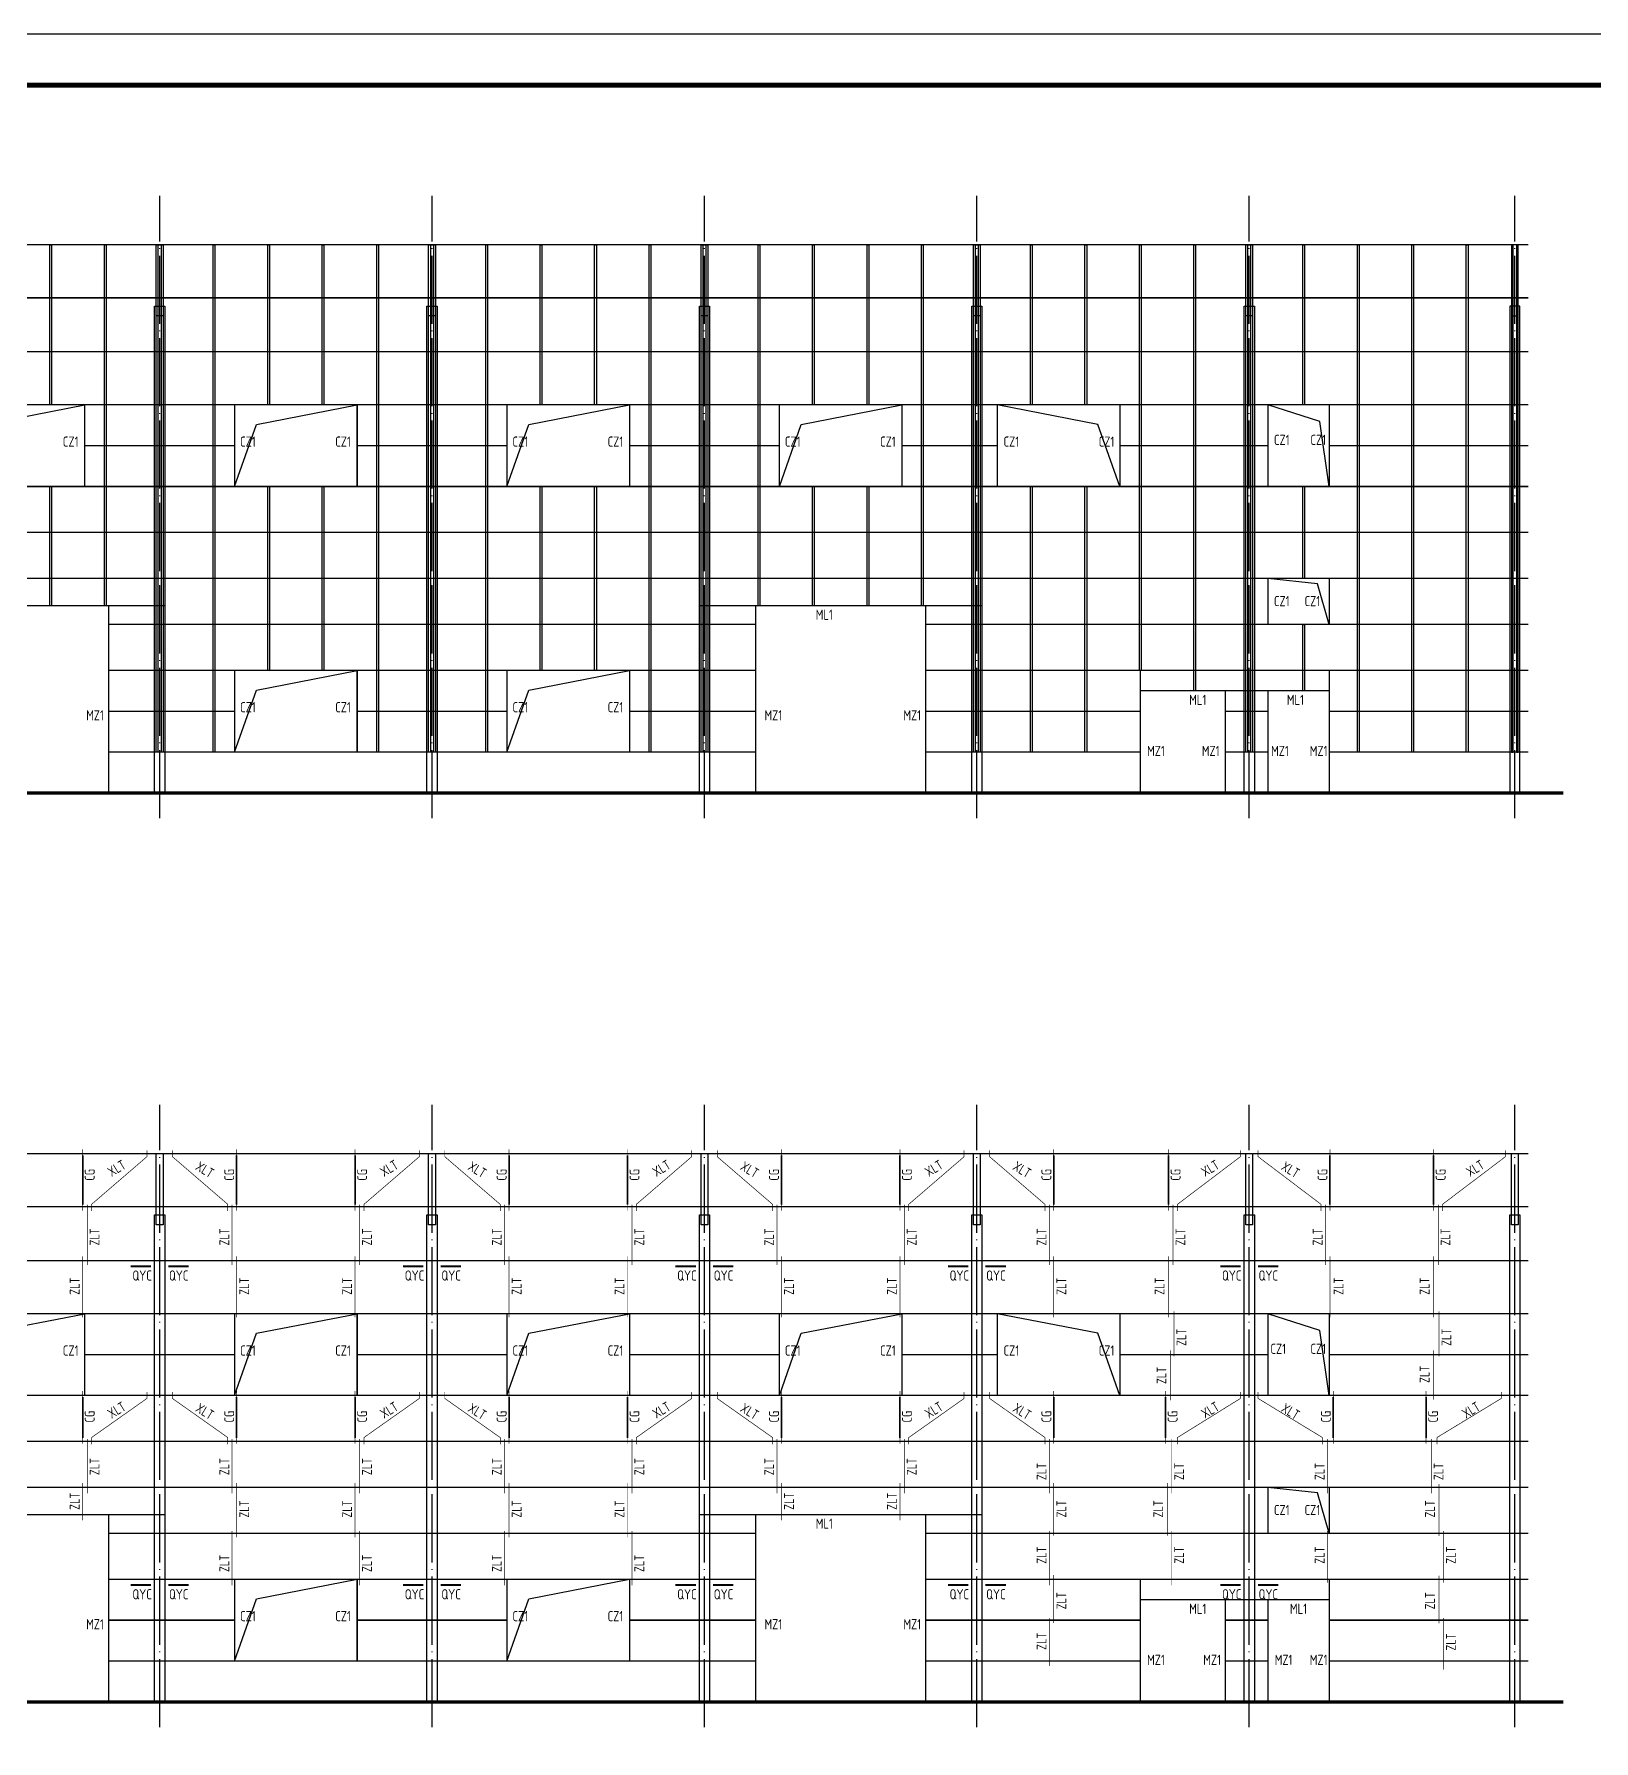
# Model space of a CAD drawing. Extents: x 19118 to 566552, y -1188739 to 92943.
# Drawn here: x 150798 to 196605, y -650862 to -600740 of the extents above; entities that cross this region are included whole.
import ezdxf

# ---------------------------------------------------------------- set-up
doc = ezdxf.new("R2010")
doc.units = 0
doc.header["$LTSCALE"] = 1000
doc.header["$MEASUREMENT"] = 0
doc.linetypes.add('DOTE', pattern=[2.42, 2, -0.2, 0.02, -0.2])
for name, color, linetype in [('3T_BAR', 7, 'CONTINUOUS'), ('A_DE_DETAIL_3', 144, 'CONTINUOUS'), ('DOTE', 9, 'DOTE'), ('PUB_TITLE', 4, 'CONTINUOUS'), ('QL', 4, 'CONTINUOUS'), ('TEXT', 7, 'CONTINUOUS'), ('THICK', 6, 'CONTINUOUS'), ('屋面隅撑', 1, 'CONTINUOUS'), ('檩条拉条', 253, 'CONTINUOUS'), ('窗线', 124, 'CONTINUOUS')]:
    doc.layers.add(name, color=color, linetype=linetype)
doc.styles.add('TSSD_Rein', font='atssdeng.shx', dxfattribs={"width": 0.7, "bigfont": 'atssdchn.shx'})

msp = doc.modelspace()

# ---------------------------------------------------------------- linework, layer by layer
at = {"layer": '3T_BAR', "const_width": 100}
for points in [[(88362.19, -623024.67), (195708.81, -623024.67)], [(88362.19, -649717.13), (195708.81, -649717.13)]]:
    msp.add_lwpolyline(points, dxfattribs=at)
at = {"layer": 'A_DE_DETAIL_3'}
for points in [[(154384.73, -606924.67), (154584.73, -606924.67), (154584.73, -609011.6), (154384.73, -609011.6)], [(162384.73, -606924.67), (162584.73, -606924.67), (162584.73, -609011.6), (162384.73, -609011.6)], [(170384.73, -606924.67), (170584.73, -606924.67), (170584.73, -609011.6), (170384.73, -609011.6)], [(178384.73, -606924.67), (178584.73, -606924.67), (178584.73, -609011.6), (178384.73, -609011.6)], [(186384.73, -606924.67), (186584.73, -606924.67), (186584.73, -609011.6), (186384.73, -609011.6)], [(194384.73, -606924.67), (194184.73, -606924.67), (194184.73, -609011.6), (194384.73, -609011.6)], [(154334.73, -608724.67), (154634.73, -608724.67), (154634.73, -623024.67), (154334.73, -623024.67)], [(162334.73, -608724.67), (162634.73, -608724.67), (162634.73, -623024.67), (162334.73, -623024.67)], [(170334.73, -608724.67), (170634.73, -608724.67), (170634.73, -623024.67), (170334.73, -623024.67)], [(178334.73, -608724.67), (178634.73, -608724.67), (178634.73, -623024.67), (178334.73, -623024.67)], [(186334.73, -608724.67), (186634.73, -608724.67), (186634.73, -623024.67), (186334.73, -623024.67)], [(194434.73, -608724.67), (194134.73, -608724.67), (194134.73, -623024.67), (194434.73, -623024.67)], [(154384.73, -633617.13), (154584.73, -633617.13), (154584.73, -635704.06), (154384.73, -635704.06)], [(162384.73, -633617.13), (162584.73, -633617.13), (162584.73, -635704.06), (162384.73, -635704.06)], [(170384.73, -633617.13), (170584.73, -633617.13), (170584.73, -635704.06), (170384.73, -635704.06)], [(178384.73, -633617.13), (178584.73, -633617.13), (178584.73, -635704.06), (178384.73, -635704.06)], [(186384.73, -633617.13), (186584.73, -633617.13), (186584.73, -635704.06), (186384.73, -635704.06)], [(194184.73, -633617.13), (194384.73, -633617.13), (194384.73, -635704.06), (194184.73, -635704.06)], [(154334.73, -635417.13), (154634.73, -635417.13), (154634.73, -649717.13), (154334.73, -649717.13)], [(162334.73, -635417.13), (162634.73, -635417.13), (162634.73, -649717.13), (162334.73, -649717.13)], [(170334.73, -635417.13), (170634.73, -635417.13), (170634.73, -649717.13), (170334.73, -649717.13)], [(178334.73, -635417.13), (178634.73, -635417.13), (178634.73, -649717.13), (178334.73, -649717.13)], [(186334.73, -635417.13), (186634.73, -635417.13), (186634.73, -649717.13), (186334.73, -649717.13)], [(194134.73, -635417.13), (194434.73, -635417.13), (194434.73, -649717.13), (194134.73, -649717.13)]]:
    msp.add_lwpolyline(points, close=True, dxfattribs=at)
at = {"layer": 'DOTE', "linetype": 'DOTE'}
for p, q in [((154484.73, -623766.61), (154484.73, -605492.1)), ((162484.73, -623766.61), (162484.73, -605492.1)), ((170484.73, -623766.61), (170484.73, -605492.1)), ((178484.73, -623766.61), (178484.73, -605492.1)), ((186484.73, -623766.61), (186484.73, -605492.1)), ((194284.73, -623766.61), (194284.73, -605492.1)), ((154484.73, -650459.07), (154484.73, -632184.56)), ((162484.73, -650459.07), (162484.73, -632184.56)), ((170484.73, -650459.07), (170484.73, -632184.56)), ((178484.73, -650459.07), (178484.73, -632184.56)), ((186484.73, -650459.07), (186484.73, -632184.56)), ((194284.73, -650459.07), (194284.73, -632184.56))]:
    msp.add_line(p, q, dxfattribs=at)
at = {"layer": 'PUB_TITLE'}
msp.add_lwpolyline([(77811.65, -689840.43), (235461.65, -689840.43), (235461.65, -600740.43), (77811.65, -600740.43)], close=True, dxfattribs=at)
at = {"layer": 'PUB_TITLE', "const_width": 150}
msp.add_lwpolyline([(81561.65, -688340.43), (233961.65, -688340.43), (233961.65, -602240.43), (81561.65, -602240.43)], close=True, dxfattribs=at)
at = {"layer": 'QL', "const_width": 40}
for points in [[(194684.73, -606924.67), (90284.73, -606924.67)], [(194684.73, -608484.67), (90284.73, -608484.67)], [(194684.73, -610064.67), (90284.73, -610064.67)], [(194684.73, -611624.67), (90284.73, -611624.67)], [(152284.71, -614024.67), (152284.71, -611624.67)], [(156684.73, -614024.67), (156684.73, -611624.67)], [(160284.73, -614024.67), (160284.73, -611624.67)], [(164684.73, -614024.67), (164684.73, -611624.67)], [(168284.73, -614024.67), (168284.73, -611624.67)], [(172684.71, -614024.67), (172684.71, -611624.67)], [(176284.71, -614024.67), (176284.71, -611624.67)], [(179084.73, -614024.67), (179084.73, -611624.67)], [(182684.73, -614024.67), (182684.73, -611624.67)], [(187034.73, -614024.67), (187034.73, -611624.67)], [(188834.73, -614024.67), (188834.73, -611624.67)], [(156684.73, -612824.67), (152284.71, -612824.67)], [(164684.73, -612824.67), (160284.73, -612824.67)], [(172684.71, -612824.67), (168284.73, -612824.67)], [(179084.73, -612824.67), (176284.71, -612824.67)], [(187034.73, -612824.67), (182684.73, -612824.67)], [(194684.73, -612824.67), (188834.73, -612824.67)], [(194684.73, -614024.67), (90284.73, -614024.67)], [(194684.73, -615374.67), (90284.73, -615374.67)], [(194684.73, -616724.67), (90284.73, -616724.67)], [(187034.73, -618074.67), (187034.73, -616724.67)], [(188834.73, -618074.67), (188834.73, -616724.67)], [(154634.73, -617524.67), (146334.73, -617524.67)], [(152984.77, -623024.67), (152984.77, -617524.67)], [(178634.73, -617524.67), (170334.73, -617524.67)], [(171984.66, -623024.67), (171984.66, -617524.67)], [(176984.77, -623024.67), (176984.77, -617524.67)], [(171984.66, -618074.67), (152984.77, -618074.67)], [(194684.73, -618074.67), (176984.77, -618074.67)], [(171984.66, -619424.67), (152984.77, -619424.67)], [(156684.73, -621824.67), (156684.73, -619424.67)], [(160284.73, -621824.67), (160284.73, -619424.67)], [(164684.73, -621824.67), (164684.73, -619424.67)], [(168284.73, -621824.67), (168284.73, -619424.67)], [(194684.73, -619424.67), (176984.77, -619424.67)], [(183284.73, -623024.67), (183284.73, -619424.67)], [(188834.73, -623024.67), (188834.73, -619424.67)], [(188834.73, -620024.67), (183284.73, -620024.67)], [(185784.73, -623024.67), (185784.73, -620024.67)], [(187034.73, -623024.67), (187034.73, -620024.67)], [(156684.73, -620624.67), (152984.77, -620624.67)], [(164684.73, -620624.67), (160284.73, -620624.67)], [(171984.66, -620624.67), (168284.73, -620624.67)], [(183284.73, -620624.67), (176984.77, -620624.67)], [(187034.73, -620624.67), (185784.73, -620624.67)], [(194684.73, -620624.67), (188834.73, -620624.67)], [(171984.66, -621824.67), (152984.77, -621824.67)], [(183284.73, -621824.67), (176984.77, -621824.67)], [(187034.73, -621824.67), (185784.73, -621824.67)], [(194684.73, -621824.67), (188834.73, -621824.67)], [(194684.73, -633617.13), (90284.73, -633617.13)], [(194684.73, -635177.13), (90284.73, -635177.13)], [(194684.73, -636757.13), (90284.73, -636757.13)], [(194684.73, -638317.13), (90284.73, -638317.13)], [(152284.71, -640717.13), (152284.71, -638317.13)], [(156684.73, -640717.13), (156684.73, -638317.13)], [(160284.73, -640717.13), (160284.73, -638317.13)], [(164684.73, -640717.13), (164684.73, -638317.13)], [(168284.73, -640717.13), (168284.73, -638317.13)], [(172684.71, -640717.13), (172684.71, -638317.13)], [(176284.71, -640717.13), (176284.71, -638317.13)], [(179084.73, -640717.13), (179084.73, -638317.13)], [(182684.73, -640717.13), (182684.73, -638317.13)], [(187034.73, -640717.13), (187034.73, -638317.13)], [(188834.73, -640717.13), (188834.73, -638317.13)], [(156684.73, -639517.13), (152284.71, -639517.13)], [(164684.73, -639517.13), (160284.73, -639517.13)], [(172684.71, -639517.13), (168284.73, -639517.13)], [(179084.73, -639517.13), (176284.71, -639517.13)], [(187034.73, -639517.13), (182684.73, -639517.13)], [(194684.73, -639517.13), (188834.73, -639517.13)], [(194684.73, -640717.13), (90284.73, -640717.13)], [(194684.73, -642067.13), (90284.73, -642067.13)], [(194684.73, -643417.13), (90284.73, -643417.13)], [(187034.73, -644767.13), (187034.73, -643417.13)], [(188834.73, -644767.13), (188834.73, -643417.13)], [(154634.73, -644217.13), (146334.73, -644217.13)], [(152984.77, -649717.13), (152984.77, -644217.13)], [(178634.73, -644217.13), (170334.73, -644217.13)], [(171984.66, -649717.13), (171984.66, -644217.13)], [(176984.77, -649717.13), (176984.77, -644217.13)], [(171984.66, -644767.13), (152984.77, -644767.13)], [(194684.73, -644767.13), (176984.77, -644767.13)], [(171984.66, -646117.13), (152984.77, -646117.13)], [(156684.73, -648517.13), (156684.73, -646117.13)], [(160284.73, -648517.13), (160284.73, -646117.13)], [(164684.73, -648517.13), (164684.73, -646117.13)], [(168284.73, -648517.13), (168284.73, -646117.13)], [(194684.73, -646117.13), (176984.77, -646117.13)], [(183284.73, -649717.13), (183284.73, -646117.13)], [(188834.73, -649717.13), (188834.73, -646117.13)], [(188834.73, -646717.13), (183284.73, -646717.13)], [(185784.73, -649717.13), (185784.73, -646717.13)], [(187034.73, -649717.13), (187034.73, -646717.13)], [(156684.73, -647317.13), (152984.77, -647317.13)], [(164684.73, -647317.13), (160284.73, -647317.13)], [(171984.66, -647317.13), (168284.73, -647317.13)], [(183284.73, -647317.13), (176984.77, -647317.13)], [(187034.73, -647317.13), (185784.73, -647317.13)], [(194684.73, -647317.13), (188834.73, -647317.13)], [(171984.66, -648517.13), (152984.77, -648517.13)], [(183284.73, -648517.13), (176984.77, -648517.13)], [(187034.73, -648517.13), (185784.73, -648517.13)], [(194684.73, -648517.13), (188834.73, -648517.13)]]:
    msp.add_lwpolyline(points, dxfattribs=at)
at = {"layer": 'THICK'}
for points in [[(151259.73, -606924.67), (151309.73, -606924.67), (151309.73, -611624.67), (151259.73, -611624.67)], [(152859.73, -606924.67), (152909.73, -606924.67), (152909.73, -617524.67), (152859.73, -617524.67)], [(154384.73, -606924.67), (154434.73, -606924.67), (154434.73, -621824.67), (154384.73, -621824.67)], [(154534.73, -606924.67), (154584.73, -606924.67), (154584.73, -621824.67), (154534.73, -621824.67)], [(156059.73, -606924.67), (156109.73, -606924.67), (156109.73, -621824.67), (156059.73, -621824.67)], [(157659.73, -606924.67), (157709.73, -606924.67), (157709.73, -611624.67), (157659.73, -611624.67)], [(159259.73, -606924.67), (159309.73, -606924.67), (159309.73, -611624.67), (159259.73, -611624.67)], [(160859.73, -606924.67), (160909.73, -606924.67), (160909.73, -621824.67), (160859.73, -621824.67)], [(162384.73, -606924.67), (162434.73, -606924.67), (162434.73, -621824.67), (162384.73, -621824.67)], [(162534.73, -606924.67), (162584.73, -606924.67), (162584.73, -621824.67), (162534.73, -621824.67)], [(164059.73, -606924.67), (164109.73, -606924.67), (164109.73, -621824.67), (164059.73, -621824.67)], [(165659.73, -606924.67), (165709.73, -606924.67), (165709.73, -611624.67), (165659.73, -611624.67)], [(167259.73, -606924.67), (167309.73, -606924.67), (167309.73, -611624.67), (167259.73, -611624.67)], [(168859.73, -606924.67), (168909.73, -606924.67), (168909.73, -621824.67), (168859.73, -621824.67)], [(170384.73, -606924.67), (170434.73, -606924.67), (170434.73, -621824.67), (170384.73, -621824.67)], [(170534.73, -606924.67), (170584.73, -606924.67), (170584.73, -621824.67), (170534.73, -621824.67)], [(172059.73, -606924.67), (172109.73, -606924.67), (172109.73, -617524.67), (172059.73, -617524.67)], [(173659.73, -606924.67), (173709.73, -606924.67), (173709.73, -611624.67), (173659.73, -611624.67)], [(175259.73, -606924.67), (175309.73, -606924.67), (175309.73, -611624.67), (175259.73, -611624.67)], [(176859.73, -606924.67), (176909.73, -606924.67), (176909.73, -617524.67), (176859.73, -617524.67)], [(178384.73, -606924.67), (178434.73, -606924.67), (178434.73, -621824.67), (178384.73, -621824.67)], [(178534.73, -606924.67), (178584.73, -606924.67), (178584.73, -621824.67), (178534.73, -621824.67)], [(180059.73, -606924.67), (180109.73, -606924.67), (180109.73, -611624.67), (180059.73, -611624.67)], [(181659.73, -606924.67), (181709.73, -606924.67), (181709.73, -611624.67), (181659.73, -611624.67)], [(183259.73, -606924.67), (183309.73, -606924.67), (183309.73, -619424.67), (183259.73, -619424.67)], [(184859.73, -606924.67), (184909.73, -606924.67), (184909.73, -620024.67), (184859.73, -620024.67)], [(186384.73, -606924.67), (186434.73, -606924.67), (186434.73, -621824.67), (186384.73, -621824.67)], [(186534.73, -606924.67), (186584.73, -606924.67), (186584.73, -621824.67), (186534.73, -621824.67)], [(188059.73, -606924.67), (188109.73, -606924.67), (188109.73, -611624.67), (188059.73, -611624.67)], [(189659.73, -606924.67), (189709.73, -606924.67), (189709.73, -621824.67), (189659.73, -621824.67)], [(191259.73, -606924.67), (191309.73, -606924.67), (191309.73, -621824.67), (191259.73, -621824.67)], [(192859.73, -606924.67), (192909.73, -606924.67), (192909.73, -621824.67), (192859.73, -621824.67)], [(194234.73, -606924.67), (194184.73, -606924.67), (194184.73, -621824.67), (194234.73, -621824.67)], [(194384.73, -606924.67), (194334.73, -606924.67), (194334.73, -621824.67), (194384.73, -621824.67)], [(151259.73, -614024.67), (151309.73, -614024.67), (151309.73, -617524.67), (151259.73, -617524.67)], [(157659.73, -614024.67), (157709.73, -614024.67), (157709.73, -619424.67), (157659.73, -619424.67)], [(159259.73, -614024.67), (159309.73, -614024.67), (159309.73, -619424.67), (159259.73, -619424.67)], [(165659.73, -614024.67), (165709.73, -614024.67), (165709.73, -619424.67), (165659.73, -619424.67)], [(167259.73, -614024.67), (167309.73, -614024.67), (167309.73, -619424.67), (167259.73, -619424.67)], [(173659.73, -614024.67), (173709.73, -614024.67), (173709.73, -617524.67), (173659.73, -617524.67)], [(175259.73, -614024.67), (175309.73, -614024.67), (175309.73, -617524.67), (175259.73, -617524.67)], [(180059.73, -614024.67), (180109.73, -614024.67), (180109.73, -621824.67), (180059.73, -621824.67)], [(181659.73, -614024.67), (181709.73, -614024.67), (181709.73, -621824.67), (181659.73, -621824.67)], [(188059.73, -614024.67), (188109.73, -614024.67), (188109.73, -616724.67), (188059.73, -616724.67)], [(188059.73, -618074.67), (188109.73, -618074.67), (188109.73, -620024.67), (188059.73, -620024.67)]]:
    msp.add_lwpolyline(points, close=True, dxfattribs=at)
at = {"layer": '屋面隅撑', "const_width": 60}
for points in [[(154232.54, -636927.13), (153632.54, -636927.13)], [(154736.91, -636927.13), (155336.91, -636927.13)], [(162232.54, -636927.13), (161632.54, -636927.13)], [(162736.91, -636927.13), (163336.91, -636927.13)], [(170232.54, -636927.13), (169632.54, -636927.13)], [(170736.91, -636927.13), (171336.91, -636927.13)], [(178232.54, -636927.13), (177632.54, -636927.13)], [(178736.91, -636927.13), (179336.91, -636927.13)], [(186232.54, -636927.13), (185632.54, -636927.13)], [(186736.91, -636927.13), (187336.91, -636927.13)], [(154232.54, -646287.13), (153632.54, -646287.13)], [(154736.91, -646287.13), (155336.91, -646287.13)], [(162232.54, -646287.13), (161632.54, -646287.13)], [(162736.91, -646287.13), (163336.91, -646287.13)], [(170232.54, -646287.13), (169632.54, -646287.13)], [(170736.91, -646287.13), (171336.91, -646287.13)], [(178232.54, -646287.13), (177632.54, -646287.13)], [(178736.91, -646287.13), (179336.91, -646287.13)], [(186232.54, -646287.13), (185632.54, -646287.13)], [(186736.91, -646287.13), (187336.91, -646287.13)]]:
    msp.add_lwpolyline(points, dxfattribs=at)
at = {"layer": '檩条拉条', "color": 1}
for points, const_width in [([(152224.4, -635288.85), (152224.4, -633491.29)], 19.2), ([(154109.6, -633519.82), (154109.6, -633706.55), (152483.9, -635106.28), (152483.9, -635304.07)], 19.2), ([(154859.86, -633519.82), (154859.86, -633706.55), (156485.55, -635106.28), (156485.55, -635304.07)], 19.2), ([(156745.06, -635288.85), (156745.06, -633491.29)], 19.2), ([(160224.4, -635288.85), (160224.4, -633491.29)], 19.2), ([(162109.6, -633519.82), (162109.6, -633706.55), (160483.9, -635106.28), (160483.9, -635304.07)], 19.2), ([(162859.86, -633519.82), (162859.86, -633706.55), (164485.55, -635106.28), (164485.55, -635304.07)], 19.2), ([(164745.06, -635288.85), (164745.06, -633491.29)], 19.2), ([(168224.4, -635288.85), (168224.4, -633491.29)], 19.2), ([(170109.6, -633519.82), (170109.6, -633706.55), (168483.9, -635106.28), (168483.9, -635304.07)], 19.2), ([(170859.86, -633519.82), (170859.86, -633706.55), (172485.55, -635106.28), (172485.55, -635304.07)], 19.2), ([(172745.06, -635288.85), (172745.06, -633491.29)], 19.2), ([(176224.4, -635288.85), (176224.4, -633491.29)], 19.2), ([(178109.6, -633519.82), (178109.6, -633706.55), (176483.9, -635106.28), (176483.9, -635304.07)], 19.2), ([(178859.86, -633519.82), (178859.86, -633706.55), (180485.55, -635106.28), (180485.55, -635304.07)], 19.2), ([(180745.06, -635288.85), (180745.06, -633491.29)], 19.2), ([(184115.97, -635288.85), (184115.97, -633491.29)], 19.2), ([(186224.34, -633519.82), (186224.34, -633706.55), (184375.47, -635106.28), (184375.47, -635304.07)], 19.2), ([(186745.11, -633519.82), (186745.11, -633706.55), (188593.98, -635106.28), (188593.98, -635304.07)], 19.2), ([(188853.49, -635288.85), (188853.49, -633491.29)], 19.2), ([(191899.46, -635288.85), (191899.46, -633491.29)], 19.2), ([(194007.84, -633519.82), (194007.84, -633706.55), (192158.97, -635106.28), (192158.97, -635304.07)], 19.2), ([(152224.4, -633668.18), (152224.4, -635119.57)], 48), ([(156745.06, -633668.18), (156745.06, -635119.57)], 48), ([(160224.4, -633668.18), (160224.4, -635119.57)], 48), ([(164745.06, -633668.18), (164745.06, -635119.57)], 48), ([(168224.4, -633668.18), (168224.4, -635119.57)], 48), ([(172745.06, -633668.18), (172745.06, -635119.57)], 48), ([(176224.4, -633668.18), (176224.4, -635119.57)], 48), ([(180745.06, -633668.18), (180745.06, -635119.57)], 48), ([(184115.97, -633668.18), (184115.97, -635119.57)], 48), ([(188853.49, -633668.18), (188853.49, -635119.57)], 48), ([(191899.46, -633668.18), (191899.46, -635119.57)], 48), ([(152357.99, -636889.37), (152357.99, -635111.67)], 19.2), ([(156611.47, -636889.37), (156611.47, -635111.67)], 19.2), ([(160357.99, -636889.37), (160357.99, -635111.67)], 19.2), ([(164611.47, -636889.37), (164611.47, -635111.67)], 19.2), ([(168357.99, -636889.37), (168357.99, -635111.67)], 19.2), ([(172611.47, -636889.37), (172611.47, -635111.67)], 19.2), ([(176357.99, -636889.37), (176357.99, -635111.67)], 19.2), ([(180611.47, -636889.37), (180611.47, -635111.67)], 19.2), ([(184249.55, -636889.37), (184249.55, -635111.67)], 19.2), ([(188719.9, -636889.37), (188719.9, -635111.67)], 19.2), ([(192033.05, -636889.37), (192033.05, -635111.67)], 19.2), ([(152224.4, -638425.11), (152224.4, -636631.29)], 19.2), ([(156745.06, -638425.11), (156745.06, -636631.29)], 19.2), ([(160224.4, -638425.11), (160224.4, -636631.29)], 19.2), ([(164745.06, -638425.11), (164745.06, -636631.29)], 19.2), ([(168224.4, -638425.11), (168224.4, -636631.29)], 19.2), ([(172745.06, -638425.11), (172745.06, -636631.29)], 19.2), ([(176224.4, -638425.11), (176224.4, -636631.29)], 19.2), ([(180745.06, -638425.11), (180745.06, -636631.29)], 19.2), ([(184115.97, -638425.11), (184115.97, -636631.29)], 19.2), ([(188853.49, -638425.11), (188853.49, -636631.29)], 19.2), ([(191899.46, -638425.11), (191899.46, -636631.29)], 19.2), ([(184277.66, -639571.67), (184277.66, -638251.67)], 19.2), ([(192061.16, -639571.67), (192061.16, -638251.67)], 19.2), ([(184172.34, -640862.45), (184172.34, -639391.29)], 19.2), ([(191899.46, -640839.77), (191899.46, -639391.29)], 19.2), ([(152224.4, -640768.18), (152224.4, -641967.77)], 48), ([(152224.4, -642137.05), (152224.4, -640591.29)], 19.2), ([(154109.6, -640619.82), (154109.6, -640806.55), (152483.9, -641954.48), (152483.9, -642152.27)], 19.2), ([(154859.86, -640619.82), (154859.86, -640806.55), (156485.55, -641954.48), (156485.55, -642152.27)], 19.2), ([(156745.06, -640768.18), (156745.06, -641967.77)], 48), ([(156745.06, -642137.05), (156745.06, -640591.29)], 19.2), ([(160224.4, -640768.18), (160224.4, -641967.77)], 48), ([(160224.4, -642137.05), (160224.4, -640591.29)], 19.2), ([(162109.6, -640619.82), (162109.6, -640806.55), (160483.9, -641954.48), (160483.9, -642152.27)], 19.2), ([(162859.86, -640619.82), (162859.86, -640806.55), (164485.55, -641954.48), (164485.55, -642152.27)], 19.2), ([(164745.06, -640768.18), (164745.06, -641967.77)], 48), ([(164745.06, -642137.05), (164745.06, -640591.29)], 19.2), ([(168224.4, -640768.18), (168224.4, -641967.77)], 48), ([(168224.4, -642137.05), (168224.4, -640591.29)], 19.2), ([(170109.6, -640619.82), (170109.6, -640806.55), (168483.9, -641954.48), (168483.9, -642152.27)], 19.2), ([(170859.86, -640619.82), (170859.86, -640806.55), (172485.55, -641954.48), (172485.55, -642152.27)], 19.2), ([(172745.06, -640768.18), (172745.06, -641967.77)], 48), ([(172745.06, -642137.05), (172745.06, -640591.29)], 19.2), ([(176224.4, -640768.18), (176224.4, -641967.77)], 48), ([(176224.4, -642137.05), (176224.4, -640591.29)], 19.2), ([(178109.6, -640619.82), (178109.6, -640806.55), (176483.9, -641954.48), (176483.9, -642152.27)], 19.2), ([(178859.86, -640619.82), (178859.86, -640806.55), (180485.55, -641954.48), (180485.55, -642152.27)], 19.2), ([(180745.06, -640768.18), (180745.06, -641967.77)], 48), ([(180745.06, -642137.05), (180745.06, -640591.29)], 19.2), ([(184027.95, -640768.18), (184027.95, -641967.77)], 48), ([(184027.95, -642137.05), (184027.95, -640591.29)], 19.2), ([(186224.34, -640619.82), (186224.34, -640806.55), (184375.47, -641954.48), (184375.47, -642152.27)], 19.2), ([(186745.11, -640619.82), (186745.11, -640806.55), (188634.33, -641954.48), (188634.33, -642152.27)], 19.2), ([(188952.78, -640768.18), (188952.78, -641967.77)], 48), ([(188952.78, -642137.05), (188952.78, -640591.29)], 19.2), ([(191677.8, -640768.18), (191677.8, -641967.77)], 48), ([(191677.8, -642137.05), (191677.8, -640591.29)], 19.2), ([(193885.46, -640619.82), (193885.46, -640806.55), (191996.25, -641954.48), (191996.25, -642152.27)], 19.2), ([(152357.99, -643593.45), (152357.99, -642001.67)], 19.2), ([(156611.47, -643593.45), (156611.47, -642001.67)], 19.2), ([(160357.99, -643593.45), (160357.99, -642001.67)], 19.2), ([(164611.47, -643593.45), (164611.47, -642001.67)], 19.2), ([(168357.99, -643593.45), (168357.99, -642001.67)], 19.2), ([(172611.47, -643593.45), (172611.47, -642001.67)], 19.2), ([(176357.99, -643593.45), (176357.99, -642001.67)], 19.2), ([(180611.47, -643593.45), (180611.47, -642001.67)], 19.2), ([(184210.62, -643593.45), (184210.62, -642001.67)], 19.2), ([(188778.06, -643593.45), (188778.06, -642001.67)], 19.2), ([(191829.76, -643593.45), (191829.76, -642001.67)], 19.2), ([(152224.4, -644380.93), (152224.4, -643291.29)], 19.2), ([(156745.06, -644885.12), (156745.06, -643291.29)], 19.2), ([(160224.4, -644885.12), (160224.4, -643291.29)], 19.2), ([(164745.06, -644885.12), (164745.06, -643291.29)], 19.2), ([(168224.4, -644885.12), (168224.4, -643291.29)], 19.2), ([(172745.06, -644380.93), (172745.06, -643291.29)], 19.2), ([(176224.4, -644380.93), (176224.4, -643291.29)], 19.2), ([(180745.06, -644837.05), (180745.06, -643291.29)], 19.2), ([(184077.04, -644837.05), (184077.04, -643291.29)], 19.2), ([(192057.81, -644847.93), (192057.81, -643313.62)], 19.2), ([(156611.47, -646293.45), (156611.47, -644701.67)], 19.2), ([(160357.99, -646293.45), (160357.99, -644701.67)], 19.2), ([(164611.47, -646293.45), (164611.47, -644701.67)], 19.2), ([(168357.99, -646293.45), (168357.99, -644701.67)], 19.2), ([(180611.47, -646293.45), (180611.47, -644701.67)], 19.2), ([(184210.62, -646293.45), (184210.62, -644701.67)], 19.2), ([(188778.06, -646219.01), (188778.06, -644701.67)], 19.2), ([(192191.39, -646219.01), (192191.39, -644701.67)], 19.2), ([(180745.06, -647398.34), (180745.06, -645991.29)], 19.2), ([(192057.81, -647415.09), (192057.81, -646013.62)], 19.2), ([(180611.47, -648659.3), (180611.47, -647262.96)], 19.2), ([(192191.39, -648769.01), (192191.39, -647251.67)], 19.2)]:
    msp.add_lwpolyline(points, dxfattribs=dict(at, const_width=const_width))
at = {"layer": '窗线'}
for points in [[(148684.71, -614024.67), (149328.43, -612201.29), (152284.71, -611624.67)], [(156684.73, -614024.67), (157328.45, -612201.29), (160284.73, -611624.67)], [(164684.73, -614024.67), (165328.45, -612201.29), (168284.73, -611624.67)], [(172684.71, -614024.67), (173328.43, -612201.29), (176284.71, -611624.67)], [(182684.73, -614024.67), (182041.01, -612201.29), (179084.73, -611624.67)], [(188834.73, -614024.67), (188560.04, -612118.13), (187034.73, -611624.67)], [(188834.73, -618074.67), (188485.89, -616883.96), (187034.73, -616724.67)], [(156684.73, -621824.67), (157328.45, -620001.29), (160284.73, -619424.67)], [(164684.73, -621824.67), (165328.45, -620001.29), (168284.73, -619424.67)], [(148684.71, -640717.13), (149328.43, -638893.74), (152284.71, -638317.13)], [(156684.73, -640717.13), (157328.45, -638893.74), (160284.73, -638317.13)], [(164684.73, -640717.13), (165328.45, -638893.74), (168284.73, -638317.13)], [(172684.71, -640717.13), (173328.43, -638893.74), (176284.71, -638317.13)], [(182684.73, -640717.13), (182041.01, -638893.74), (179084.73, -638317.13)], [(188834.73, -640717.13), (188560.04, -638810.59), (187034.73, -638317.13)], [(188834.73, -644767.13), (188485.89, -643576.42), (187034.73, -643417.13)], [(156684.73, -648517.13), (157328.45, -646693.74), (160284.73, -646117.13)], [(164684.73, -648517.13), (165328.45, -646693.74), (168284.73, -646117.13)]]:
    msp.add_lwpolyline(points, dxfattribs=at)

# ---------------------------------------------------------------- texts
at = {"layer": 'TEXT', "style": 'TSSD_Rein', "width": 0.8}
for s, p in [('CZ1', (151640.11, -612857.07)), ('CZ1', (156845.96, -612857.07)), ('CZ1', (159640.12, -612857.07)), ('CZ1', (164845.96, -612857.07)), ('CZ1', (167640.12, -612857.07)), ('CZ1', (172845.95, -612857.07)), ('CZ1', (175640.11, -612857.07)), ('CZ1', (179267.79, -612857.07)), ('CZ1', (182061.96, -612857.07)), ('CZ1', (187209.03, -612806.17)), ('CZ1', (188279.43, -612806.17)), ('CZ1', (187209.03, -617539.75)), ('CZ1', (188108.83, -617539.75)), ('ML1', (173752.81, -617940.65)), ('CZ1', (156845.96, -620657.07)), ('CZ1', (159640.12, -620657.07)), ('CZ1', (164845.96, -620657.07)), ('CZ1', (167640.12, -620657.07)), ('ML1', (184721.46, -620441.11)), ('ML1', (187588.87, -620441.11)), ('MZ1', (152327.96, -620894.82)), ('MZ1', (172249.22, -620894.82)), ('MZ1', (176327.96, -620894.82)), ('MZ1', (183485.45, -621941.1)), ('MZ1', (185093.31, -621941.1)), ('MZ1', (187128.06, -621941.1)), ('MZ1', (188261.92, -621941.1)), ('QYC', (153684.46, -637346.35)), ('QYC', (154758.85, -637346.35)), ('QYC', (161684.46, -637346.35)), ('QYC', (162758.85, -637346.35)), ('QYC', (169684.46, -637346.35)), ('QYC', (170758.85, -637346.35)), ('QYC', (177684.46, -637346.35)), ('QYC', (178758.85, -637346.35)), ('QYC', (185684.46, -637346.35)), ('QYC', (186758.85, -637346.35)), ('CZ1', (151640.11, -639549.53)), ('CZ1', (156845.96, -639549.53)), ('CZ1', (159640.12, -639549.53)), ('CZ1', (164845.96, -639549.53)), ('CZ1', (167640.12, -639549.53)), ('CZ1', (172845.95, -639549.53)), ('CZ1', (175640.11, -639549.53)), ('CZ1', (179267.79, -639549.53)), ('CZ1', (182061.96, -639549.53)), ('CZ1', (187105.84, -639498.63)), ('CZ1', (188279.43, -639498.63)), ('CZ1', (187209.03, -644232.21)), ('CZ1', (188108.83, -644232.21)), ('ML1', (173752.81, -644633.11)), ('QYC', (153684.46, -646706.35)), ('QYC', (154758.85, -646706.35)), ('QYC', (161684.46, -646706.35)), ('QYC', (162758.85, -646706.35)), ('QYC', (169684.46, -646706.35)), ('QYC', (170758.85, -646706.35)), ('QYC', (177684.46, -646706.35)), ('QYC', (178758.85, -646706.35)), ('QYC', (185684.46, -646706.35)), ('QYC', (186758.85, -646706.35)), ('CZ1', (156845.96, -647349.53)), ('CZ1', (159640.12, -647349.53)), ('CZ1', (164845.96, -647349.53)), ('CZ1', (167640.12, -647349.53)), ('ML1', (184721.46, -647133.57)), ('ML1', (187679.72, -647133.57)), ('MZ1', (152327.96, -647587.28)), ('MZ1', (172249.22, -647587.28)), ('MZ1', (176327.96, -647587.28)), ('MZ1', (183485.45, -648633.56)), ('MZ1', (185135.62, -648633.56)), ('MZ1', (187233.48, -648633.56)), ('MZ1', (188261.92, -648633.56))]:
    msp.add_text(s, height=300, dxfattribs=at).set_placement(p)
at = {"layer": 'TEXT', "style": 'TSSD_Rein', "oblique": 360, "width": 0.8}
for rotation, p in [(31.32786, (153071.76, -634306.13)), (328.67214, (155511.65, -634071.16)), (31.32786, (161071.76, -634306.13)), (328.67214, (163511.65, -634071.16)), (31.32786, (169071.76, -634306.13)), (328.67214, (171511.65, -634071.16)), (31.32786, (177071.76, -634306.13)), (328.67214, (179511.65, -634071.16)), (31.32786, (185186.5, -634306.13)), (328.67214, (187396.91, -634071.16)), (31.32786, (192970, -634306.13)), (31.32786, (153071.76, -641406.13)), (328.67214, (155511.65, -641171.16)), (31.32786, (161071.76, -641406.13)), (328.67214, (163511.65, -641171.16)), (31.32786, (169071.76, -641406.13)), (328.67214, (171511.65, -641171.16)), (31.32786, (177071.76, -641406.13)), (328.67214, (179511.65, -641171.16)), (31.32786, (185186.5, -641406.13)), (328.67214, (187396.91, -641171.16)), (31.32786, (192847.62, -641406.13))]:
    msp.add_text('XLT', height=288, rotation=rotation, dxfattribs=at).set_placement(p)
at = {"layer": 'TEXT', "style": 'TSSD_Rein', "width": 0.8}
for s, p in [('CG', (152574.61, -634410.38)), ('CG', (156671.77, -634410.38)), ('CG', (160574.61, -634410.38)), ('CG', (164671.77, -634410.38)), ('CG', (168574.61, -634410.38)), ('CG', (172671.77, -634410.38)), ('CG', (176574.61, -634410.38)), ('CG', (180671.77, -634410.38)), ('CG', (184466.18, -634410.38)), ('CG', (188780.2, -634410.38)), ('CG', (192249.68, -634410.38)), ('ZLT', (152716.5, -636314.09)), ('ZLT', (156529.88, -636314.09)), ('ZLT', (160716.5, -636314.09)), ('ZLT', (164529.88, -636314.09)), ('ZLT', (168716.5, -636314.09)), ('ZLT', (172529.88, -636314.09)), ('ZLT', (176716.5, -636314.09)), ('ZLT', (180529.88, -636314.09)), ('ZLT', (184608.07, -636314.09)), ('ZLT', (188638.31, -636314.09)), ('ZLT', (192391.57, -636314.09)), ('ZLT', (152134.02, -637762.26)), ('ZLT', (157112.36, -637762.26)), ('ZLT', (160134.02, -637762.26)), ('ZLT', (165112.36, -637762.26)), ('ZLT', (168134.02, -637762.26)), ('ZLT', (173112.36, -637762.26)), ('ZLT', (176134.02, -637762.26)), ('ZLT', (181112.36, -637762.26)), ('ZLT', (183994.93, -637762.26)), ('ZLT', (189251.45, -637762.26)), ('ZLT', (191778.43, -637762.26)), ('ZLT', (184636.17, -639263.14)), ('ZLT', (192419.67, -639263.14)), ('ZLT', (184051.3, -640383.33)), ('ZLT', (191778.43, -640349.76)), ('CG', (152574.61, -641510.38)), ('CG', (156671.77, -641510.38)), ('CG', (160574.61, -641510.38)), ('CG', (164671.77, -641510.38)), ('CG', (168574.61, -641510.38)), ('CG', (172671.77, -641510.38)), ('CG', (176574.61, -641510.38)), ('CG', (180671.77, -641510.38)), ('CG', (184378.16, -641510.38)), ('CG', (188879.49, -641510.38)), ('CG', (192028.01, -641510.38)), ('ZLT', (152716.5, -643059.42)), ('ZLT', (156529.88, -643059.42)), ('ZLT', (160716.5, -643059.42)), ('ZLT', (164529.88, -643059.42)), ('ZLT', (168716.5, -643059.42)), ('ZLT', (172529.88, -643059.42)), ('ZLT', (176716.5, -643059.42)), ('ZLT', (180529.88, -643204.09)), ('ZLT', (184569.14, -643204.09)), ('ZLT', (188696.47, -643204.09)), ('ZLT', (192188.27, -643204.09)), ('ZLT', (152134.02, -644077.29)), ('ZLT', (157112.36, -644306.26)), ('ZLT', (160134.02, -644306.26)), ('ZLT', (165112.36, -644306.26)), ('ZLT', (168134.02, -644306.26)), ('ZLT', (173112.36, -644077.29)), ('ZLT', (176134.02, -644077.29)), ('ZLT', (181112.36, -644301.53)), ('ZLT', (183956, -644301.53)), ('ZLT', (191936.77, -644301.53)), ('ZLT', (156529.88, -645904.09)), ('ZLT', (160716.5, -645904.09)), ('ZLT', (164529.88, -645904.09)), ('ZLT', (168716.5, -645904.09)), ('ZLT', (180529.88, -645660.29)), ('ZLT', (184569.14, -645660.29)), ('ZLT', (188696.47, -645660.29)), ('ZLT', (192549.91, -645660.29)), ('ZLT', (181112.36, -647001.53)), ('ZLT', (191936.77, -647001.53)), ('ZLT', (180529.88, -648190.06)), ('ZLT', (192549.91, -648210.29))]:
    msp.add_text(s, height=288, rotation=90, dxfattribs=at).set_placement(p)

doc.saveas('drawing.dxf')
